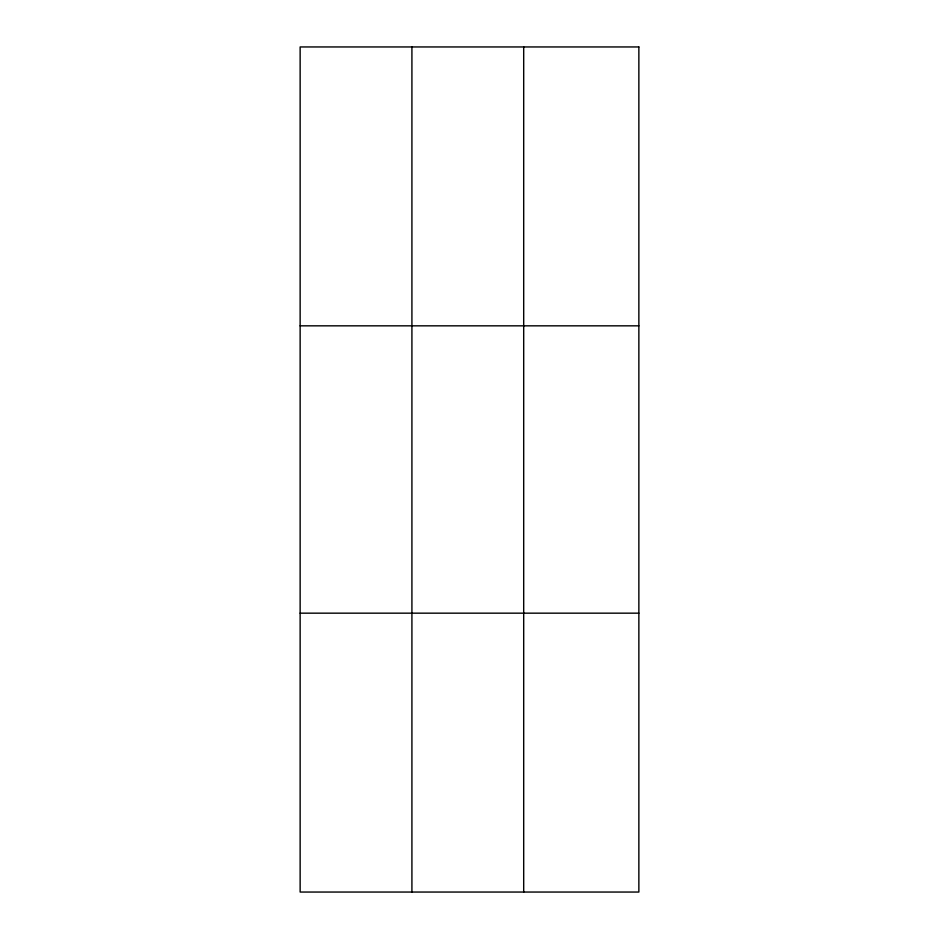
<?xml version="1.0" encoding="UTF-8"?>
<svg xmlns="http://www.w3.org/2000/svg" width="939" height="939" viewBox="0 0 939 939"><rect width="100%" height="100%" fill="white"/><g stroke="black" fill="none" stroke-linecap="round" stroke-linejoin="round"><path stroke-width="1.41" d="M411.916 892.05L411.916 46.95M523.692 892.05L523.692 46.95M300.14 325.833L638.86 325.833M300.14 613.167L638.86 613.167M638.86 46.95L638.86 892.05L300.14 892.05L300.14 46.95L638.86 46.95"/></g></svg>
